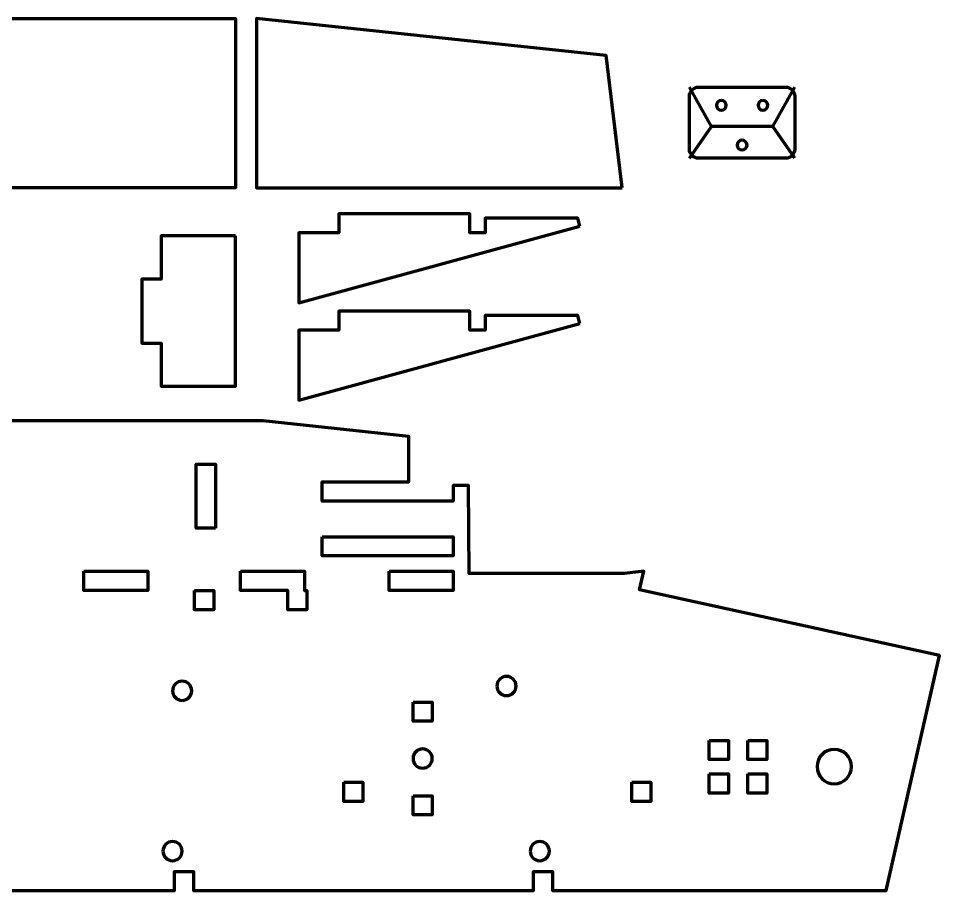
# Model space of a CAD drawing. Header units: inches. Extents: x 247 to 2765, y -1897 to -1110.
# Drawn here: x 2077.8 to 2221.7, y -1702.3 to -1566 of the extents above; entities that cross this region are included whole.
import ezdxf

# ---------------------------------------------------------------- set-up
doc = ezdxf.new("R2010")
doc.units = ezdxf.units.IN
doc.header["$MEASUREMENT"] = 0
doc.layers.add('Layer 1', color=7, linetype='Continuous')

# ---------------------------------------------------------------- blocks, each defined once
blk = doc.blocks.new('block 264')
at = {"layer": 'Layer 1', "color": 18, "lineweight": 70, "true_color": 0x010101}
blk.add_lwpolyline([(2005.23, -1566.04), (2111.73, -1566.04), (2111.73, -1592.52), (2005.23, -1592.52), (2005.23, -1566.04)], dxfattribs=at)
blk = doc.blocks.new('block 290')
at = {"layer": 'Layer 1', "color": 18, "lineweight": 70, "true_color": 0x010101}
blk.add_lwpolyline([(2195.66, -1582.92), (2186.11, -1582.92)], dxfattribs=at)
blk.add_open_spline([(2184.08, -1576.77), (2183.3, -1576.77), (2182.66, -1577.41), (2182.66, -1578.19), (2182.66, -1578.19), (2182.66, -1586.47), (2182.66, -1586.47), (2182.66, -1587.26), (2183.3, -1587.89), (2184.08, -1587.89), (2184.08, -1587.89), (2197.69, -1587.89), (2197.69, -1587.89), (2198.47, -1587.89), (2199.1, -1587.26), (2199.1, -1586.47), (2199.1, -1586.47), (2199.1, -1578.19), (2199.1, -1578.19), (2199.1, -1577.41), (2198.47, -1576.77), (2197.69, -1576.77), (2197.69, -1576.77), (2184.08, -1576.77), (2184.08, -1576.77), (2184.08, -1576.77), (2184.08, -1576.77), (2184.08, -1576.77)], degree=3, knots=[0, 0, 0, 0, 1, 1, 1, 2, 2, 2, 3, 3, 3, 4, 4, 4, 5, 5, 5, 6, 6, 6, 7, 7, 7, 8, 8, 8, 9, 9, 9, 9], dxfattribs=at)
blk = doc.blocks.new('block 289')
at = {"layer": 'Layer 1', "color": 240, "lineweight": 70, "true_color": 0xec2227}
for points in [[(2182.66, -1587.89), (2186.11, -1582.92), (2182.66, -1576.77)], [(2199.1, -1587.89), (2195.66, -1582.92), (2199.1, -1576.77)]]:
    blk.add_lwpolyline(points, dxfattribs=at)
for points in [[(2187.64, -1578.85), (2188.06, -1578.85), (2188.4, -1579.19), (2188.4, -1579.61), (2188.4, -1580.03), (2188.06, -1580.37), (2187.64, -1580.37), (2187.22, -1580.37), (2186.88, -1580.03), (2186.88, -1579.61), (2186.88, -1579.19), (2187.22, -1578.85), (2187.64, -1578.85)], [(2194.13, -1578.85), (2194.55, -1578.85), (2194.89, -1579.19), (2194.89, -1579.61), (2194.89, -1580.03), (2194.55, -1580.37), (2194.13, -1580.37), (2193.71, -1580.37), (2193.37, -1580.03), (2193.37, -1579.61), (2193.37, -1579.19), (2193.71, -1578.85), (2194.13, -1578.85)], [(2190.88, -1585.07), (2191.3, -1585.07), (2191.65, -1585.41), (2191.65, -1585.83), (2191.65, -1586.25), (2191.3, -1586.59), (2190.88, -1586.59), (2190.46, -1586.59), (2190.12, -1586.25), (2190.12, -1585.83), (2190.12, -1585.41), (2190.46, -1585.07), (2190.88, -1585.07)]]:
    blk.add_open_spline(points, degree=3, knots=[0, 0, 0, 0, 1, 1, 1, 2, 2, 2, 3, 3, 3, 4, 4, 4, 4], dxfattribs=at)
at = {"layer": 'Layer 1'}
blk.add_blockref('block 290', (0, 0), dxfattribs=at)

msp = doc.modelspace()

# ---------------------------------------------------------------- linework, layer by layer
at = {"layer": 'Layer 1', "color": 18, "lineweight": 70, "true_color": 0x010101}
for points in [[(2172.13, -1592.53), (2169.65, -1571.84), (2114.98, -1566.03), (2114.98, -1592.53), (2172.13, -1592.53)], [(2165.51, -1598.51), (2165.19, -1597.26), (2150.76, -1597.26), (2150.76, -1599.55), (2148.36, -1599.55), (2148.36, -1596.55), (2127.86, -1596.55), (2127.86, -1599.55), (2121.6, -1599.55), (2121.6, -1610.47), (2165.51, -1598.51)], [(2111.73, -1600.02), (2100.09, -1600.02), (2100.09, -1606.76), (2097.09, -1606.76), (2097.09, -1616.76), (2100.09, -1616.76), (2100.09, -1623.5), (2111.73, -1623.5), (2111.73, -1600.02)], [(2165.51, -1613.72), (2165.19, -1612.47), (2150.76, -1612.47), (2150.76, -1614.76), (2148.36, -1614.76), (2148.36, -1611.76), (2127.86, -1611.76), (2127.86, -1614.76), (2121.6, -1614.76), (2121.6, -1625.68), (2165.51, -1613.72)], [(2049.09, -1702.32), (2102.18, -1702.32), (2102.18, -1699.32), (2105.18, -1699.32), (2105.18, -1702.32), (2158.28, -1702.32), (2158.28, -1699.32), (2161.28, -1699.32), (2161.28, -1702.32), (2213.37, -1702.32), (2221.74, -1665.57), (2174.87, -1655.35), (2175.51, -1652.42), (2172.44, -1652.77), (2148.21, -1652.77), (2148.15, -1639.04), (2145.75, -1639.04), (2145.75, -1641.46), (2125.25, -1641.46), (2125.25, -1638.46), (2138.83, -1638.46), (2138.83, -1631.39), (2116.05, -1628.94), (2009.64, -1628.94)], [(2108.58, -1645.69), (2105.58, -1645.69), (2105.58, -1635.69), (2108.58, -1635.69), (2108.58, -1645.69)], [(2125.25, -1647.02), (2145.74, -1647.02), (2145.74, -1650.02), (2125.25, -1650.02), (2125.25, -1647.02)], [(2088.01, -1652.43), (2098.01, -1652.43), (2098.01, -1655.43), (2088.01, -1655.43), (2088.01, -1652.43)], [(2112.5, -1652.43), (2122.5, -1652.43), (2122.5, -1655.43), (2122.88, -1655.43), (2122.88, -1658.43), (2119.88, -1658.43), (2119.88, -1655.43), (2112.5, -1655.43), (2112.5, -1652.43)], [(2135.74, -1652.43), (2145.74, -1652.43), (2145.74, -1655.43), (2135.74, -1655.43), (2135.74, -1652.43)], [(2105.33, -1655.43), (2108.33, -1655.43), (2108.33, -1658.43), (2105.33, -1658.43), (2105.33, -1655.43)], [(2139.46, -1672.87), (2142.46, -1672.87), (2142.46, -1675.87), (2139.46, -1675.87), (2139.46, -1672.87)], [(2185.76, -1678.86), (2188.76, -1678.86), (2188.76, -1681.86), (2185.76, -1681.86), (2185.76, -1678.86)], [(2191.77, -1678.86), (2194.77, -1678.86), (2194.77, -1681.86), (2191.77, -1681.86), (2191.77, -1678.86)], [(2128.63, -1685.39), (2131.63, -1685.39), (2131.63, -1688.39), (2128.63, -1688.39), (2128.63, -1685.39)], [(2173.63, -1685.39), (2176.63, -1685.39), (2176.63, -1688.39), (2173.63, -1688.39), (2173.63, -1685.39)], [(2185.76, -1684.09), (2188.76, -1684.09), (2188.76, -1687.09), (2185.76, -1687.09), (2185.76, -1684.09)], [(2191.77, -1684.09), (2194.77, -1684.09), (2194.77, -1687.09), (2191.77, -1687.09), (2191.77, -1684.09)], [(2139.46, -1687.51), (2142.46, -1687.51), (2142.46, -1690.51), (2139.46, -1690.51), (2139.46, -1687.51)]]:
    msp.add_lwpolyline(points, dxfattribs=at)
for points in [[(2103.38, -1672.6), (2102.56, -1672.6), (2101.88, -1671.93), (2101.88, -1671.1), (2101.88, -1670.27), (2102.56, -1669.6), (2103.38, -1669.6), (2104.21, -1669.6), (2104.88, -1670.27), (2104.88, -1671.1), (2104.88, -1671.93), (2104.21, -1672.6), (2103.38, -1672.6)], [(2152.57, -1670.36), (2152.57, -1669.53), (2153.24, -1668.86), (2154.07, -1668.86), (2154.89, -1668.86), (2155.57, -1669.53), (2155.57, -1670.36), (2155.57, -1671.19), (2154.89, -1671.86), (2154.07, -1671.86), (2153.24, -1671.86), (2152.57, -1671.19), (2152.57, -1670.36)], [(2140.96, -1683.19), (2140.13, -1683.19), (2139.46, -1682.52), (2139.46, -1681.69), (2139.46, -1680.86), (2140.13, -1680.19), (2140.96, -1680.19), (2141.79, -1680.19), (2142.46, -1680.86), (2142.46, -1681.69), (2142.46, -1682.52), (2141.79, -1683.19), (2140.96, -1683.19)], [(2202.59, -1682.94), (2202.59, -1681.45), (2203.79, -1680.25), (2205.28, -1680.25), (2206.77, -1680.25), (2207.98, -1681.45), (2207.98, -1682.94), (2207.98, -1684.43), (2206.77, -1685.64), (2205.28, -1685.64), (2203.79, -1685.64), (2202.59, -1684.43), (2202.59, -1682.94)], [(2100.39, -1696.15), (2100.39, -1695.32), (2101.06, -1694.65), (2101.89, -1694.65), (2102.71, -1694.65), (2103.39, -1695.32), (2103.39, -1696.15), (2103.39, -1696.98), (2102.71, -1697.65), (2101.89, -1697.65), (2101.06, -1697.65), (2100.39, -1696.98), (2100.39, -1696.15)], [(2157.77, -1696.15), (2157.77, -1695.32), (2158.44, -1694.65), (2159.27, -1694.65), (2160.1, -1694.65), (2160.77, -1695.32), (2160.77, -1696.15), (2160.77, -1696.98), (2160.1, -1697.65), (2159.27, -1697.65), (2158.44, -1697.65), (2157.77, -1696.98), (2157.77, -1696.15)]]:
    msp.add_open_spline(points, degree=3, knots=[0, 0, 0, 0, 1, 1, 1, 2, 2, 2, 3, 3, 3, 4, 4, 4, 4], dxfattribs=at)

# ---------------------------------------------------------------- block references
at = {"layer": 'Layer 1'}
for name in ['block 264', 'block 289']:
    msp.add_blockref(name, (0, 0), dxfattribs=at)

doc.saveas('drawing.dxf')
